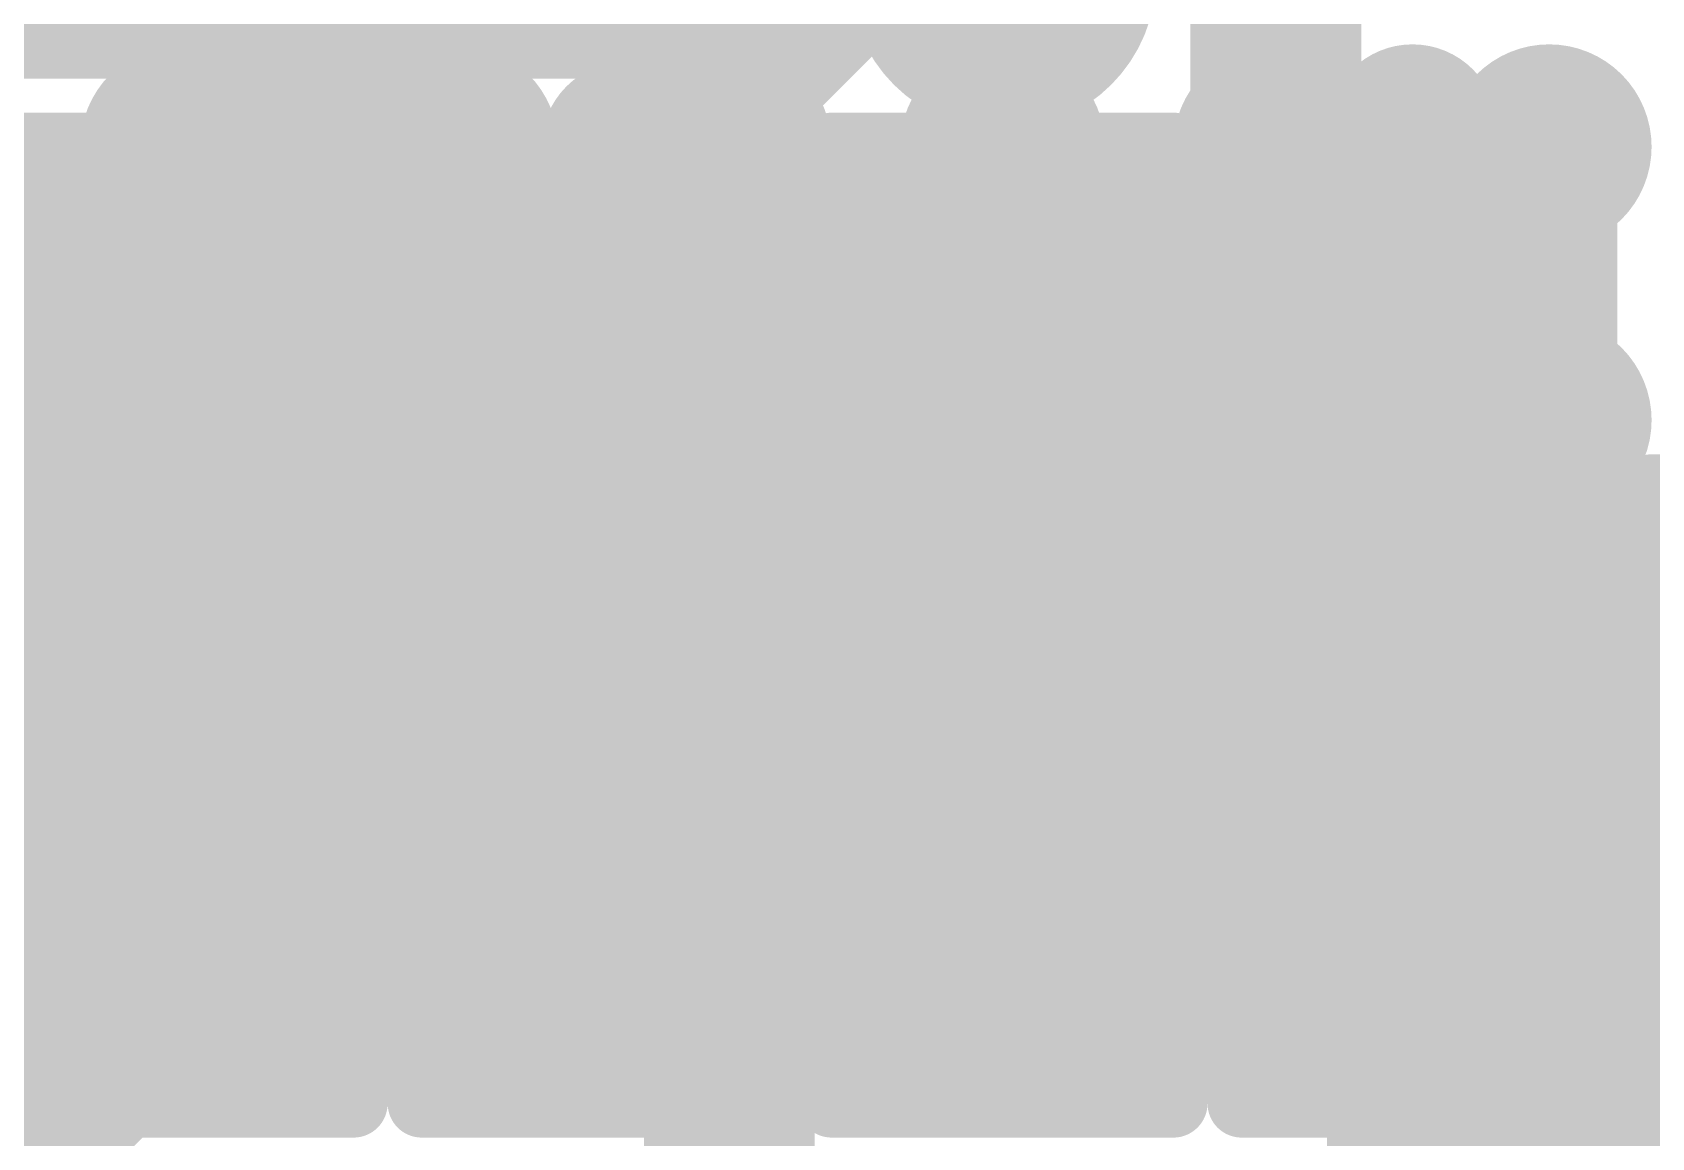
# Model space of a CAD drawing. Header units: millimetres. Extents: x 15 to 120, y 22 to 104.
# Drawn here: x 59.98 to 62.35, y 57.55 to 59.168 of the extents above; entities that cross this region are included whole.
import ezdxf

# ---------------------------------------------------------------- set-up
doc = ezdxf.new("R2010")
doc.units = ezdxf.units.MM
for name, color, linetype in [('BottomLayer', 5, 'Continuous'), ('BottomPaste', 16, 'Continuous'), ('BottomSolder', 6, 'Continuous'), ('Mechanical13', 56, 'Continuous'), ('Mechanical15', 56, 'Continuous'), ('MultiLayer', 9, 'Continuous'), ('TopLayer', 1, 'Continuous'), ('TopPaste', 8, 'Continuous'), ('TopSolder', 216, 'Continuous')]:
    doc.layers.add(name, color=color, linetype=linetype)

msp = doc.modelspace()

# ---------------------------------------------------------------- linework, layer by layer
at = {"layer": 'BottomLayer'}
for points, const_width in [([(60.80000286, 58.90000157999999), (61.35000176, 59.45000048)], 0.2499995), ([(60.19999898, 59.05000128), (60.55000081999999, 59.40000311999999)], 0.1999996), ([(60.19999898, 58.77500056), (60.19999898, 59.05000128)], 0.1999996), ([(61.99999792, 59.02499752), (62.00000046, 59.02500006)], 0.2499995), ([(61.99999792, 58.77500056), (61.99999792, 59.02499752)], 0.2499995), ([(61.4000042, 58.7750031), (61.4000042, 58.97500015999999)], 0.2499995), ([(60.80000286, 58.7750031), (60.80000286, 58.90000157999999)], 0.2499995), ([(60.80000286, 57.95000348), (60.80000286, 58.15000053999999)], 0.0999998), ([(60.19999898, 57.75000387999999), (60.19999898, 57.95000094)], 0.2499995), ([(61.4000042, 57.95000348), (61.40000673999999, 57.95000094)], 0.2499995), ([(61.40000673999999, 57.95000094), (61.77499964, 57.95000094)], 0.2499995), ([(61.77499964, 57.95000094), (61.99999792, 57.95000094)], 0.2499995), ([(61.99999792, 57.95000094), (62.5500019, 57.95000094)], 0.2499995), ([(61.99999792, 57.24999218), (61.99999792, 57.95000094)], 0.2499995), ([(60.80000286, 57.92500226), (60.80000286, 57.95000348)], 0.0999998), ([(59.54999773999999, 57.10000264), (60.19999898, 57.75000387999999)], 0.1999996)]:
    msp.add_lwpolyline(points, dxfattribs=dict(at, const_width=const_width))
for points, const_width in [([(60.14999907999999, 59.05000128, 1), (60.24999888, 59.05000128, 1)], 0.0999998), ([(60.14999907999999, 59.05000128, 1), (60.24999888, 59.05000128, 1)], 0.0999998), ([(61.93749868, 59.02499752, 1), (62.06249716, 59.02499752, 1)], 0.12499848), ([(61.93749868, 59.02499752, 1), (62.06249716, 59.02499752, 1)], 0.12499848), ([(61.93750121999999, 59.02500006, 1), (62.0624997, 59.02500006, 1)], 0.12499848), ([(61.93750121999999, 59.02500006, 1), (62.0624997, 59.02500006, 1)], 0.12499848), ([(60.18750218, 59.00000137999999, 1), (60.31250066, 59.00000137999999, 1)], 0.12499848), ([(60.78750098, 58.99999884, 1), (60.91249946, 58.99999884, 1)], 0.12499848), ([(61.33750242, 58.97500015999999, 1), (61.46250089999999, 58.97500015999999, 1)], 0.12499848), ([(61.33750496, 58.97500015999999, 1), (61.46250344, 58.97500015999999, 1)], 0.12499848), ([(60.73750362, 58.90000157999999, 1), (60.86250209999999, 58.90000157999999, 1)], 0.12499848), ([(60.73750362, 58.90000157999999, 1), (60.86250209999999, 58.90000157999999, 1)], 0.12499848), ([(60.6625025, 58.77500056, 1), (60.78750098, 58.77500056, 1)], 0.12499848), ([(60.73750362, 58.7750031, 1), (60.86250209999999, 58.7750031, 1)], 0.12499848), ([(61.33750496, 58.7750031, 1), (61.46250344, 58.7750031, 1)], 0.12499848), ([(61.93749868, 58.77500056, 1), (62.06249716, 58.77500056, 1)], 0.12499848), ([(60.14999907999999, 58.77500056, 1), (60.24999888, 58.77500056, 1)], 0.0999998), ([(60.18750218, 58.64999954, 1), (60.31250066, 58.64999954, 1)], 0.12499848), ([(60.13750228, 58.07500195999999, 1), (60.26250075999999, 58.07500195999999, 1)], 0.12499848), ([(60.77500418, 58.15000053999999, 1), (60.82500154, 58.15000053999999, 1)], 0.0499999), ([(61.33750242, 58.07500195999999, 1), (61.46250089999999, 58.07500195999999, 1)], 0.12499848), ([(60.13749974, 57.95000094, 1), (60.26249822, 57.95000094, 1)], 0.12499848), ([(61.33750496, 57.95000348, 1), (61.46250344, 57.95000348, 1)], 0.12499848), ([(61.33750749999999, 57.95000094, 1), (61.46250598, 57.95000094, 1)], 0.12499848), ([(61.33750749999999, 57.95000094, 1), (61.46250598, 57.95000094, 1)], 0.12499848), ([(61.7125004, 57.95000094, 1), (61.83749888, 57.95000094, 1)], 0.12499848), ([(61.7125004, 57.95000094, 1), (61.83749888, 57.95000094, 1)], 0.12499848), ([(61.93749868, 57.95000094, 1), (62.06249716, 57.95000094, 1)], 0.12499848), ([(61.93749868, 57.95000094, 1), (62.06249716, 57.95000094, 1)], 0.12499848), ([(61.93749868, 57.95000094, 1), (62.06249716, 57.95000094, 1)], 0.12499848), ([(61.93750121999999, 57.95000094, 1), (62.0624997, 57.95000094, 1)], 0.12499848), ([(60.73750362, 57.92500226, 1), (60.86250209999999, 57.92500226, 1)], 0.12499848), ([(60.77500418, 57.95000348, 1), (60.82500154, 57.95000348, 1)], 0.0499999), ([(60.77500418, 57.95000348, 1), (60.82500154, 57.95000348, 1)], 0.0499999), ([(60.77500418, 57.92500226, 1), (60.82500154, 57.92500226, 1)], 0.0499999), ([(60.13750228, 57.82499992, 1), (60.26250075999999, 57.82499992, 1)], 0.12499848), ([(61.38750232, 57.82499992, 1), (61.5125008, 57.82499992, 1)], 0.12499848), ([(61.7125004, 57.82499992, 1), (61.83749888, 57.82499992, 1)], 0.12499848), ([(60.13749974, 57.75000387999999, 1), (60.26249822, 57.75000387999999, 1)], 0.12499848), ([(60.14999907999999, 57.75000387999999, 1), (60.24999888, 57.75000387999999, 1)], 0.0999998)]:
    msp.add_lwpolyline(points, format="xyb", close=True, dxfattribs=dict(at, const_width=const_width))
for points in [[(60.34999868, 58.90000157999999), (60.04999927999999, 58.90000157999999), (60.34999868, 58.40000258), (60.04999927999999, 58.40000258)], [(60.65000316, 58.40000512), (60.95000255999999, 58.40000512), (60.65000316, 58.90000412), (60.95000255999999, 58.90000412)], [(61.2500045, 58.40000512), (61.5500039, 58.40000512), (61.2500045, 58.90000412), (61.5500039, 58.90000412)], [(62.14999761999999, 58.90000157999999), (61.84999822, 58.90000157999999), (62.14999761999999, 58.40000258), (61.84999822, 58.40000258)], [(60.34999868, 58.20000044), (60.04999927999999, 58.20000044), (60.34999868, 57.70000143999999), (60.04999927999999, 57.70000143999999)], [(60.65000316, 57.70000398), (60.95000255999999, 57.70000398), (60.65000316, 58.20000297999999), (60.95000255999999, 58.20000297999999)], [(61.2500045, 57.70000398), (61.5500039, 57.70000398), (61.2500045, 58.20000297999999), (61.5500039, 58.20000297999999)], [(62.14999761999999, 58.20000044), (61.84999822, 58.20000044), (62.14999761999999, 57.70000143999999), (61.84999822, 57.70000143999999)]]:
    msp.add_solid(points, dxfattribs=at)
at = {"layer": 'BottomPaste'}
for points in [[(60.34999868, 58.90000157999999), (60.04999927999999, 58.90000157999999), (60.34999868, 58.40000258), (60.04999927999999, 58.40000258)], [(60.34999868, 58.90000157999999), (60.04999927999999, 58.90000157999999), (60.34999868, 58.40000258), (60.04999927999999, 58.40000258)], [(60.65000316, 58.40000512), (60.95000255999999, 58.40000512), (60.65000316, 58.90000412), (60.95000255999999, 58.90000412)], [(60.65000316, 58.40000512), (60.95000255999999, 58.40000512), (60.65000316, 58.90000412), (60.95000255999999, 58.90000412)], [(61.2500045, 58.40000512), (61.5500039, 58.40000512), (61.2500045, 58.90000412), (61.5500039, 58.90000412)], [(61.2500045, 58.40000512), (61.5500039, 58.40000512), (61.2500045, 58.90000412), (61.5500039, 58.90000412)], [(62.14999761999999, 58.90000157999999), (61.84999822, 58.90000157999999), (62.14999761999999, 58.40000258), (61.84999822, 58.40000258)], [(62.14999761999999, 58.90000157999999), (61.84999822, 58.90000157999999), (62.14999761999999, 58.40000258), (61.84999822, 58.40000258)], [(60.34999868, 58.20000044), (60.04999927999999, 58.20000044), (60.34999868, 57.70000143999999), (60.04999927999999, 57.70000143999999)], [(60.34999868, 58.20000044), (60.04999927999999, 58.20000044), (60.34999868, 57.70000143999999), (60.04999927999999, 57.70000143999999)], [(60.65000316, 57.70000398), (60.95000255999999, 57.70000398), (60.65000316, 58.20000297999999), (60.95000255999999, 58.20000297999999)], [(60.65000316, 57.70000398), (60.95000255999999, 57.70000398), (60.65000316, 58.20000297999999), (60.95000255999999, 58.20000297999999)], [(61.2500045, 57.70000398), (61.5500039, 57.70000398), (61.2500045, 58.20000297999999), (61.5500039, 58.20000297999999)], [(61.2500045, 57.70000398), (61.5500039, 57.70000398), (61.2500045, 58.20000297999999), (61.5500039, 58.20000297999999)], [(62.14999761999999, 58.20000044), (61.84999822, 58.20000044), (62.14999761999999, 57.70000143999999), (61.84999822, 57.70000143999999)], [(62.14999761999999, 58.20000044), (61.84999822, 58.20000044), (62.14999761999999, 57.70000143999999), (61.84999822, 57.70000143999999)]]:
    msp.add_solid(points, dxfattribs=at)
at = {"layer": 'BottomSolder'}
for points in [[(60.39999857999999, 58.95000148), (59.99999938, 58.95000148), (60.39999857999999, 58.35000268), (59.99999938, 58.35000268)], [(60.39999857999999, 58.95000148), (59.99999938, 58.95000148), (60.39999857999999, 58.35000268), (59.99999938, 58.35000268)], [(60.60000325999999, 58.35000522), (61.00000246, 58.35000522), (60.60000325999999, 58.95000401999999), (61.00000246, 58.95000401999999)], [(60.60000325999999, 58.35000522), (61.00000246, 58.35000522), (60.60000325999999, 58.95000401999999), (61.00000246, 58.95000401999999)], [(61.2000046, 58.35000522), (61.6000038, 58.35000522), (61.2000046, 58.95000401999999), (61.6000038, 58.95000401999999)], [(61.2000046, 58.35000522), (61.6000038, 58.35000522), (61.2000046, 58.95000401999999), (61.6000038, 58.95000401999999)], [(62.19999752, 58.95000148), (61.79999831999999, 58.95000148), (62.19999752, 58.35000268), (61.79999831999999, 58.35000268)], [(62.19999752, 58.95000148), (61.79999831999999, 58.95000148), (62.19999752, 58.35000268), (61.79999831999999, 58.35000268)], [(60.39999857999999, 58.25000034), (59.99999938, 58.25000034), (60.39999857999999, 57.65000154), (59.99999938, 57.65000154)], [(60.39999857999999, 58.25000034), (59.99999938, 58.25000034), (60.39999857999999, 57.65000154), (59.99999938, 57.65000154)], [(60.60000325999999, 57.65000408), (61.00000246, 57.65000408), (60.60000325999999, 58.25000288), (61.00000246, 58.25000288)], [(60.60000325999999, 57.65000408), (61.00000246, 57.65000408), (60.60000325999999, 58.25000288), (61.00000246, 58.25000288)], [(61.2000046, 57.65000408), (61.6000038, 57.65000408), (61.2000046, 58.25000288), (61.6000038, 58.25000288)], [(61.2000046, 57.65000408), (61.6000038, 57.65000408), (61.2000046, 58.25000288), (61.6000038, 58.25000288)], [(62.19999752, 58.25000034), (61.79999831999999, 58.25000034), (62.19999752, 57.65000154), (61.79999831999999, 57.65000154)], [(62.19999752, 58.25000034), (61.79999831999999, 58.25000034), (62.19999752, 57.65000154), (61.79999831999999, 57.65000154)]]:
    msp.add_solid(points, dxfattribs=at)
at = {"layer": 'Mechanical13', "const_width": 0.0999998}
for points in [[(60.03499804, 58.61500088), (60.36499992, 58.61500088)], [(60.03499804, 57.98500214), (60.03499804, 58.61500088)], [(60.36499992, 57.98500214), (60.36499992, 58.61500088)], [(60.63500191999999, 58.61500341999999), (60.9650038, 58.61500341999999)], [(60.63500191999999, 57.98500468), (60.63500191999999, 58.61500341999999)], [(60.9650038, 57.98500468), (60.9650038, 58.61500341999999)], [(61.23500326, 57.98500468), (61.23500326, 58.61500341999999)], [(61.23500326, 58.61500341999999), (61.56500514, 58.61500341999999)], [(61.56500514, 57.98500468), (61.56500514, 58.61500341999999)], [(61.83499698, 57.98500214), (61.83499698, 58.61500088)], [(61.83499698, 58.61500088), (62.16499886, 58.61500088)], [(62.16499886, 57.98500214), (62.16499886, 58.61500088)], [(60.03499804, 57.98500214), (60.36499992, 57.98500214)], [(60.63500191999999, 57.98500468), (60.9650038, 57.98500468)], [(61.23500326, 57.98500468), (61.56500514, 57.98500468)], [(61.83499698, 57.98500214), (62.16499886, 57.98500214)]]:
    msp.add_lwpolyline(points, dxfattribs=at)
at = {"layer": 'Mechanical13', "const_width": 0.0499999}
for points in [[(60.00999935999999, 58.61500088, 1), (60.05999671999999, 58.61500088, 1)], [(60.00999935999999, 58.61500088, 1), (60.05999671999999, 58.61500088, 1)], [(60.34000124, 58.61500088, 1), (60.3899986, 58.61500088, 1)], [(60.34000124, 58.61500088, 1), (60.3899986, 58.61500088, 1)], [(60.61000324, 58.61500341999999, 1), (60.6600006, 58.61500341999999, 1)], [(60.61000324, 58.61500341999999, 1), (60.6600006, 58.61500341999999, 1)], [(60.94000512, 58.61500341999999, 1), (60.99000247999999, 58.61500341999999, 1)], [(60.94000512, 58.61500341999999, 1), (60.99000247999999, 58.61500341999999, 1)], [(61.21000458, 58.61500341999999, 1), (61.26000194, 58.61500341999999, 1)], [(61.21000458, 58.61500341999999, 1), (61.26000194, 58.61500341999999, 1)], [(61.54000645999999, 58.61500341999999, 1), (61.59000382, 58.61500341999999, 1)], [(61.54000645999999, 58.61500341999999, 1), (61.59000382, 58.61500341999999, 1)], [(61.8099983, 58.61500088, 1), (61.85999566, 58.61500088, 1)], [(61.8099983, 58.61500088, 1), (61.85999566, 58.61500088, 1)], [(62.14000017999999, 58.61500088, 1), (62.18999753999999, 58.61500088, 1)], [(62.14000017999999, 58.61500088, 1), (62.18999753999999, 58.61500088, 1)], [(60.00999935999999, 57.98500214, 1), (60.05999671999999, 57.98500214, 1)], [(60.00999935999999, 57.98500214, 1), (60.05999671999999, 57.98500214, 1)], [(60.34000124, 57.98500214, 1), (60.3899986, 57.98500214, 1)], [(60.34000124, 57.98500214, 1), (60.3899986, 57.98500214, 1)], [(60.61000324, 57.98500468, 1), (60.6600006, 57.98500468, 1)], [(60.61000324, 57.98500468, 1), (60.6600006, 57.98500468, 1)], [(60.94000512, 57.98500468, 1), (60.99000247999999, 57.98500468, 1)], [(60.94000512, 57.98500468, 1), (60.99000247999999, 57.98500468, 1)], [(61.21000458, 57.98500468, 1), (61.26000194, 57.98500468, 1)], [(61.21000458, 57.98500468, 1), (61.26000194, 57.98500468, 1)], [(61.54000645999999, 57.98500468, 1), (61.59000382, 57.98500468, 1)], [(61.54000645999999, 57.98500468, 1), (61.59000382, 57.98500468, 1)], [(61.8099983, 57.98500214, 1), (61.85999566, 57.98500214, 1)], [(61.8099983, 57.98500214, 1), (61.85999566, 57.98500214, 1)], [(62.14000017999999, 57.98500214, 1), (62.18999753999999, 57.98500214, 1)], [(62.14000017999999, 57.98500214, 1), (62.18999753999999, 57.98500214, 1)]]:
    msp.add_lwpolyline(points, format="xyb", close=True, dxfattribs=at)
at = {"layer": 'Mechanical15', "const_width": 0.0999998}
for points in [[(60.90000011999999, 59.15000362), (60.90000011999999, 59.65000262)], [(59.50000038, 59.15000362), (60.90000011999999, 59.15000362)], [(59.94999948, 59.00000137999999), (60.44999848, 59.00000137999999)], [(59.94999948, 57.60000164), (59.94999948, 59.00000137999999)], [(60.44999848, 57.60000164), (60.44999848, 59.00000137999999)], [(60.55000336, 59.00000392), (61.05000235999999, 59.00000392)], [(60.55000336, 57.60000418), (60.55000336, 59.00000392)], [(61.05000235999999, 57.60000418), (61.05000235999999, 59.00000392)], [(61.1500047, 57.60000418), (61.1500047, 59.00000392)], [(61.1500047, 59.00000392), (61.6500037, 59.00000392)], [(61.6500037, 57.60000418), (61.6500037, 59.00000392)], [(61.74999842, 57.60000164), (61.74999842, 59.00000137999999)], [(61.74999842, 59.00000137999999), (62.24999742, 59.00000137999999)], [(62.24999742, 57.60000164), (62.24999742, 59.00000137999999)], [(62.35000484, 56.70000344), (62.35000484, 58.50000238)], [(62.35000484, 58.50000238), (63.05000344, 58.50000238)], [(60.19999898, 58.13500183999999), (60.19999898, 58.46500117999999)], [(60.80000286, 58.13500438), (60.80000286, 58.46500372)], [(61.4000042, 58.13500438), (61.4000042, 58.46500372)], [(61.99999792, 58.13500183999999), (61.99999792, 58.46500117999999)], [(60.03499804, 58.30000278), (60.36499992, 58.30000278)], [(60.63500191999999, 58.30000278), (60.9650038, 58.30000278)], [(61.23500326, 58.30000278), (61.56500514, 58.30000278)], [(61.83499698, 58.30000278), (62.16499886, 58.30000278)], [(59.94999948, 57.60000164), (60.44999848, 57.60000164)], [(60.55000336, 57.60000418), (61.05000235999999, 57.60000418)], [(61.1500047, 57.60000418), (61.6500037, 57.60000418)], [(61.74999842, 57.60000164), (62.24999742, 57.60000164)]]:
    msp.add_lwpolyline(points, dxfattribs=at)
at = {"layer": 'Mechanical15', "const_width": 0.0499999}
for points in [[(60.87500144, 59.15000362, 1), (60.9249988, 59.15000362, 1)], [(60.87500144, 59.15000362, 1), (60.9249988, 59.15000362, 1)], [(59.9250008, 59.00000137999999, 1), (59.97499816, 59.00000137999999, 1)], [(59.9250008, 59.00000137999999, 1), (59.97499816, 59.00000137999999, 1)], [(60.42499979999999, 59.00000137999999, 1), (60.47499715999999, 59.00000137999999, 1)], [(60.42499979999999, 59.00000137999999, 1), (60.47499715999999, 59.00000137999999, 1)], [(60.52500468, 59.00000392, 1), (60.57500203999999, 59.00000392, 1)], [(60.52500468, 59.00000392, 1), (60.57500203999999, 59.00000392, 1)], [(61.02500368, 59.00000392, 1), (61.07500104, 59.00000392, 1)], [(61.02500368, 59.00000392, 1), (61.07500104, 59.00000392, 1)], [(61.12500601999999, 59.00000392, 1), (61.17500338, 59.00000392, 1)], [(61.12500601999999, 59.00000392, 1), (61.17500338, 59.00000392, 1)], [(61.62500502, 59.00000392, 1), (61.67500238, 59.00000392, 1)], [(61.62500502, 59.00000392, 1), (61.67500238, 59.00000392, 1)], [(61.72499973999999, 59.00000137999999, 1), (61.77499709999999, 59.00000137999999, 1)], [(61.72499973999999, 59.00000137999999, 1), (61.77499709999999, 59.00000137999999, 1)], [(62.22499874, 59.00000137999999, 1), (62.2749961, 59.00000137999999, 1)], [(62.22499874, 59.00000137999999, 1), (62.2749961, 59.00000137999999, 1)], [(62.32500615999999, 58.50000238, 1), (62.37500352, 58.50000238, 1)], [(62.32500615999999, 58.50000238, 1), (62.37500352, 58.50000238, 1)], [(60.17500029999999, 58.46500117999999, 1), (60.22499766, 58.46500117999999, 1)], [(60.77500418, 58.46500372, 1), (60.82500154, 58.46500372, 1)], [(61.37500551999999, 58.46500372, 1), (61.42500287999999, 58.46500372, 1)], [(61.97499924, 58.46500117999999, 1), (62.02499659999999, 58.46500117999999, 1)], [(60.00999935999999, 58.30000278, 1), (60.05999671999999, 58.30000278, 1)], [(60.34000124, 58.30000278, 1), (60.3899986, 58.30000278, 1)], [(60.61000324, 58.30000278, 1), (60.6600006, 58.30000278, 1)], [(60.94000512, 58.30000278, 1), (60.99000247999999, 58.30000278, 1)], [(61.21000458, 58.30000278, 1), (61.26000194, 58.30000278, 1)], [(61.54000645999999, 58.30000278, 1), (61.59000382, 58.30000278, 1)], [(61.8099983, 58.30000278, 1), (61.85999566, 58.30000278, 1)], [(62.14000017999999, 58.30000278, 1), (62.18999753999999, 58.30000278, 1)], [(60.17500029999999, 58.13500183999999, 1), (60.22499766, 58.13500183999999, 1)], [(60.77500418, 58.13500438, 1), (60.82500154, 58.13500438, 1)], [(61.37500551999999, 58.13500438, 1), (61.42500287999999, 58.13500438, 1)], [(61.97499924, 58.13500183999999, 1), (62.02499659999999, 58.13500183999999, 1)], [(59.9250008, 57.60000164, 1), (59.97499816, 57.60000164, 1)], [(59.9250008, 57.60000164, 1), (59.97499816, 57.60000164, 1)], [(60.42499979999999, 57.60000164, 1), (60.47499715999999, 57.60000164, 1)], [(60.42499979999999, 57.60000164, 1), (60.47499715999999, 57.60000164, 1)], [(60.52500468, 57.60000418, 1), (60.57500203999999, 57.60000418, 1)], [(60.52500468, 57.60000418, 1), (60.57500203999999, 57.60000418, 1)], [(61.02500368, 57.60000418, 1), (61.07500104, 57.60000418, 1)], [(61.02500368, 57.60000418, 1), (61.07500104, 57.60000418, 1)], [(61.12500601999999, 57.60000418, 1), (61.17500338, 57.60000418, 1)], [(61.12500601999999, 57.60000418, 1), (61.17500338, 57.60000418, 1)], [(61.62500502, 57.60000418, 1), (61.67500238, 57.60000418, 1)], [(61.62500502, 57.60000418, 1), (61.67500238, 57.60000418, 1)], [(61.72499973999999, 57.60000164, 1), (61.77499709999999, 57.60000164, 1)], [(61.72499973999999, 57.60000164, 1), (61.77499709999999, 57.60000164, 1)], [(62.22499874, 57.60000164, 1), (62.2749961, 57.60000164, 1)], [(62.22499874, 57.60000164, 1), (62.2749961, 57.60000164, 1)]]:
    msp.add_lwpolyline(points, format="xyb", close=True, dxfattribs=at)
at = {"layer": 'MultiLayer'}
for points, const_width in [([(61.28750252, 59.25000087999999, 1), (61.5125008, 59.25000087999999, 1)], 0.22499828), ([(60.28750197999999, 59.20000098, 1), (60.51250026, 59.20000098, 1)], 0.22499828), ([(61.93750121999999, 59.02500006, 1), (62.0624997, 59.02500006, 1)], 0.12499848), ([(60.13750228, 59.00000392, 1), (60.26250075999999, 59.00000392, 1)], 0.12499848), ([(60.18750218, 59.00000137999999, 1), (60.31250066, 59.00000137999999, 1)], 0.12499848), ([(60.53750148, 59.00000392, 1), (60.66249996, 59.00000392, 1)], 0.12499848), ([(60.78750098, 58.99999884, 1), (60.91249946, 58.99999884, 1)], 0.12499848), ([(60.93750068, 59.00000137999999, 1), (61.06249915999999, 59.00000137999999, 1)], 0.12499848), ([(61.73750162, 59.00000137999999, 1), (61.8625001, 59.00000137999999, 1)], 0.12499848), ([(62.13750082, 59.00000137999999, 1), (62.26249929999999, 59.00000137999999, 1)], 0.12499848), ([(61.33750242, 58.97500015999999, 1), (61.46250089999999, 58.97500015999999, 1)], 0.12499848), ([(60.88750331999999, 58.72500066, 1), (61.11250159999999, 58.72500066, 1)], 0.22499828), ([(60.6625025, 58.77500056, 1), (60.78750098, 58.77500056, 1)], 0.12499848), ([(60.18750218, 58.64999954, 1), (60.31250066, 58.64999954, 1)], 0.12499848), ([(61.33927788, 58.62664169999999, 1), (61.46427636, 58.62664169999999, 1)], 0.12499848), ([(60.13750228, 58.60000471999999, 1), (60.26250075999999, 58.60000471999999, 1)], 0.12499848), ([(60.53750148, 58.60000218, 1), (60.66249996, 58.60000218, 1)], 0.12499848), ([(60.93750068, 58.60000218, 1), (61.06249915999999, 58.60000218, 1)], 0.12499848), ([(61.73750162, 58.60000218, 1), (61.8625001, 58.60000218, 1)], 0.12499848), ([(62.13750082, 58.59999964, 1), (62.26249929999999, 58.59999964, 1)], 0.12499848), ([(60.28749944, 58.40000003999999, 1), (60.51249772, 58.40000003999999, 1)], 0.22499828), ([(59.68750064, 58.32500146, 1), (59.91249892, 58.32500146, 1)], 0.22499828), ([(61.1625015, 58.22500166, 1), (61.38749978, 58.22500166, 1)], 0.22499828), ([(60.13750228, 58.20000552, 1), (60.26250075999999, 58.20000552, 1)], 0.12499848), ([(60.53750148, 58.20000552, 1), (60.66249996, 58.20000552, 1)], 0.12499848), ([(60.93750068, 58.20000297999999, 1), (61.06249915999999, 58.20000297999999, 1)], 0.12499848), ([(61.33750242, 58.20000044, 1), (61.46250089999999, 58.20000044, 1)], 0.12499848), ([(61.73750162, 58.20000297999999, 1), (61.8625001, 58.20000297999999, 1)], 0.12499848), ([(62.13750082, 58.20000044, 1), (62.26249929999999, 58.20000044, 1)], 0.12499848), ([(61.88750386, 58.00000084, 1), (62.11250214, 58.00000084, 1)], 0.22499828), ([(60.13750228, 58.07500195999999, 1), (60.26250075999999, 58.07500195999999, 1)], 0.12499848), ([(61.33750242, 58.07500195999999, 1), (61.46250089999999, 58.07500195999999, 1)], 0.12499848), ([(61.93750121999999, 57.95000094, 1), (62.0624997, 57.95000094, 1)], 0.12499848), ([(60.73750362, 57.92500226, 1), (60.86250209999999, 57.92500226, 1)], 0.12499848), ([(60.13750228, 57.82499992, 1), (60.26250075999999, 57.82499992, 1)], 0.12499848), ([(61.38750232, 57.82499992, 1), (61.5125008, 57.82499992, 1)], 0.12499848), ([(61.7125004, 57.82499992, 1), (61.83749888, 57.82499992, 1)], 0.12499848), ([(60.13750228, 57.80000124, 1), (60.26250075999999, 57.80000124, 1)], 0.12499848), ([(60.53750148, 57.80000124, 1), (60.66249996, 57.80000124, 1)], 0.12499848), ([(60.93750068, 57.80000124, 1), (61.06249915999999, 57.80000124, 1)], 0.12499848), ([(61.33749988, 57.80000124, 1), (61.46249836, 57.80000124, 1)], 0.12499848), ([(61.73750162, 57.80000124, 1), (61.8625001, 57.80000124, 1)], 0.12499848), ([(62.13750082, 57.80000124, 1), (62.26249929999999, 57.80000124, 1)], 0.12499848)]:
    msp.add_lwpolyline(points, format="xyb", close=True, dxfattribs=dict(at, const_width=const_width))
at = {"layer": 'TopLayer'}
for points, const_width in [([(61.80000086, 59.00000137999999), (61.80000086, 59.40000311999999)], 0.2499995), ([(60.20000151999999, 59.00000137999999), (60.20000151999999, 59.40000311999999)], 0.1999996), ([(60.60000072, 59.00000137999999), (60.60000072, 59.40000311999999)], 0.1999996), ([(60.99999991999999, 58.60000218), (60.99999991999999, 59.00000137999999)], 0.2499995), ([(61.80000086, 58.60000218), (61.80000086, 59.00000137999999)], 0.2499995), ([(60.20000151999999, 58.60000218), (60.20000151999999, 59.00000137999999)], 0.1999996), ([(60.20000151999999, 59.00000137999999), (60.60000072, 59.00000137999999)], 0.1999996), ([(60.60000072, 58.60000218), (60.60000072, 59.00000137999999)], 0.1999996), ([(61.80000086, 58.20000297999999), (61.80000086, 58.60000218)], 0.2499995), ([(60.20000151999999, 58.20000297999999), (60.20000151999999, 58.60000218)], 0.1999996), ([(60.20000151999999, 58.60000218), (60.60000072, 58.60000218)], 0.1999996), ([(60.60000072, 58.20000297999999), (60.60000072, 58.60000218)], 0.1999996), ([(62.20000005999999, 58.20000297999999), (62.20000005999999, 58.60000218)], 0.1999996), ([(61.80000086, 57.80000124), (61.80000086, 58.20000297999999)], 0.2499995), ([(59.40000058, 58.20000297999999), (60.20000151999999, 58.20000297999999)], 0.1999996), ([(60.20000151999999, 58.20000297999999), (60.60000072, 58.20000297999999)], 0.1999996), ([(60.99999991999999, 58.20000297999999), (61.39999912, 58.20000297999999)], 0.1999996), ([(62.20000005999999, 58.20000297999999), (62.59999926, 58.20000297999999)], 0.1999996), ([(60.20000151999999, 57.80000124), (60.60000072, 57.80000124)], 0.2499995), ([(60.60000072, 57.80000124), (60.99999991999999, 57.80000124)], 0.2499995), ([(60.99999991999999, 57.80000124), (61.39999912, 57.80000124)], 0.2499995), ([(60.99999991999999, 57.40000204), (60.99999991999999, 57.80000124)], 0.2499995), ([(61.39999912, 57.80000124), (61.80000086, 57.80000124)], 0.2499995), ([(61.80000086, 57.80000124), (62.20000005999999, 57.80000124)], 0.2499995), ([(62.20000005999999, 57.40000204), (62.20000005999999, 57.80000124)], 0.2499995)]:
    msp.add_lwpolyline(points, dxfattribs=dict(at, const_width=const_width))
for points, const_width in [([(60.12500293999999, 59.00000137999999, 1), (60.2750001, 59.00000137999999, 1)], 0.1499997), ([(60.52500214, 59.00000137999999, 1), (60.6749993, 59.00000137999999, 1)], 0.1499997), ([(60.92500133999999, 59.00000137999999, 1), (61.0749985, 59.00000137999999, 1)], 0.1499997), ([(61.32500054, 59.00000137999999, 1), (61.4749977, 59.00000137999999, 1)], 0.1499997), ([(61.72500228, 59.00000137999999, 1), (61.87499944, 59.00000137999999, 1)], 0.1499997), ([(62.12500147999999, 59.00000137999999, 1), (62.27499864, 59.00000137999999, 1)], 0.1499997), ([(60.13750228, 59.00000392, 1), (60.26250075999999, 59.00000392, 1)], 0.12499848), ([(60.53750148, 59.00000392, 1), (60.66249996, 59.00000392, 1)], 0.12499848), ([(60.93750068, 59.00000137999999, 1), (61.06249915999999, 59.00000137999999, 1)], 0.12499848), ([(60.93750068, 59.00000137999999, 1), (61.06249915999999, 59.00000137999999, 1)], 0.12499848), ([(61.73750162, 59.00000137999999, 1), (61.8625001, 59.00000137999999, 1)], 0.12499848), ([(61.73750162, 59.00000137999999, 1), (61.8625001, 59.00000137999999, 1)], 0.12499848), ([(61.73750162, 59.00000137999999, 1), (61.8625001, 59.00000137999999, 1)], 0.12499848), ([(60.15000162, 59.00000137999999, 1), (60.25000142, 59.00000137999999, 1)], 0.0999998), ([(60.15000162, 59.00000137999999, 1), (60.25000142, 59.00000137999999, 1)], 0.0999998), ([(60.15000162, 59.00000137999999, 1), (60.25000142, 59.00000137999999, 1)], 0.0999998), ([(60.55000081999999, 59.00000137999999, 1), (60.65000062, 59.00000137999999, 1)], 0.0999998), ([(60.55000081999999, 59.00000137999999, 1), (60.65000062, 59.00000137999999, 1)], 0.0999998), ([(60.55000081999999, 59.00000137999999, 1), (60.65000062, 59.00000137999999, 1)], 0.0999998), ([(60.12500293999999, 58.60000218, 1), (60.2750001, 58.60000218, 1)], 0.1499997), ([(60.52500214, 58.60000218, 1), (60.6749993, 58.60000218, 1)], 0.1499997), ([(60.92500133999999, 58.60000218, 1), (61.0749985, 58.60000218, 1)], 0.1499997), ([(61.32500054, 58.60000218, 1), (61.4749977, 58.60000218, 1)], 0.1499997), ([(61.33927788, 58.62664169999999, 1), (61.46427636, 58.62664169999999, 1)], 0.12499848), ([(61.72500228, 58.60000218, 1), (61.87499944, 58.60000218, 1)], 0.1499997), ([(62.12500147999999, 58.60000218, 1), (62.27499864, 58.60000218, 1)], 0.1499997), ([(60.13750228, 58.60000471999999, 1), (60.26250075999999, 58.60000471999999, 1)], 0.12499848), ([(60.53750148, 58.60000218, 1), (60.66249996, 58.60000218, 1)], 0.12499848), ([(60.93750068, 58.60000218, 1), (61.06249915999999, 58.60000218, 1)], 0.12499848), ([(60.93750068, 58.60000218, 1), (61.06249915999999, 58.60000218, 1)], 0.12499848), ([(61.73750162, 58.60000218, 1), (61.8625001, 58.60000218, 1)], 0.12499848), ([(61.73750162, 58.60000218, 1), (61.8625001, 58.60000218, 1)], 0.12499848), ([(61.73750162, 58.60000218, 1), (61.8625001, 58.60000218, 1)], 0.12499848), ([(60.15000162, 58.60000218, 1), (60.25000142, 58.60000218, 1)], 0.0999998), ([(60.15000162, 58.60000218, 1), (60.25000142, 58.60000218, 1)], 0.0999998), ([(60.15000162, 58.60000218, 1), (60.25000142, 58.60000218, 1)], 0.0999998), ([(60.55000081999999, 58.60000218, 1), (60.65000062, 58.60000218, 1)], 0.0999998), ([(60.55000081999999, 58.60000218, 1), (60.65000062, 58.60000218, 1)], 0.0999998), ([(60.55000081999999, 58.60000218, 1), (60.65000062, 58.60000218, 1)], 0.0999998), ([(62.15000016, 58.60000218, 1), (62.24999996, 58.60000218, 1)], 0.0999998), ([(60.12500293999999, 58.20000297999999, 1), (60.2750001, 58.20000297999999, 1)], 0.1499997), ([(60.52500214, 58.20000297999999, 1), (60.6749993, 58.20000297999999, 1)], 0.1499997), ([(60.92500133999999, 58.20000297999999, 1), (61.0749985, 58.20000297999999, 1)], 0.1499997), ([(61.32500054, 58.20000297999999, 1), (61.4749977, 58.20000297999999, 1)], 0.1499997), ([(61.72500228, 58.20000297999999, 1), (61.87499944, 58.20000297999999, 1)], 0.1499997), ([(62.12500147999999, 58.20000297999999, 1), (62.27499864, 58.20000297999999, 1)], 0.1499997), ([(60.13750228, 58.20000552, 1), (60.26250075999999, 58.20000552, 1)], 0.12499848), ([(60.53750148, 58.20000552, 1), (60.66249996, 58.20000552, 1)], 0.12499848), ([(60.93750068, 58.20000297999999, 1), (61.06249915999999, 58.20000297999999, 1)], 0.12499848), ([(61.73750162, 58.20000297999999, 1), (61.8625001, 58.20000297999999, 1)], 0.12499848), ([(61.73750162, 58.20000297999999, 1), (61.8625001, 58.20000297999999, 1)], 0.12499848), ([(61.73750162, 58.20000297999999, 1), (61.8625001, 58.20000297999999, 1)], 0.12499848), ([(60.15000162, 58.20000297999999, 1), (60.25000142, 58.20000297999999, 1)], 0.0999998), ([(60.15000162, 58.20000297999999, 1), (60.25000142, 58.20000297999999, 1)], 0.0999998), ([(60.15000162, 58.20000297999999, 1), (60.25000142, 58.20000297999999, 1)], 0.0999998), ([(60.55000081999999, 58.20000297999999, 1), (60.65000062, 58.20000297999999, 1)], 0.0999998), ([(60.55000081999999, 58.20000297999999, 1), (60.65000062, 58.20000297999999, 1)], 0.0999998), ([(60.95000002, 58.20000297999999, 1), (61.04999982, 58.20000297999999, 1)], 0.0999998), ([(61.34999921999999, 58.20000297999999, 1), (61.44999902, 58.20000297999999, 1)], 0.0999998), ([(62.15000016, 58.20000297999999, 1), (62.24999996, 58.20000297999999, 1)], 0.0999998), ([(62.15000016, 58.20000297999999, 1), (62.24999996, 58.20000297999999, 1)], 0.0999998), ([(60.12500293999999, 57.80000124, 1), (60.2750001, 57.80000124, 1)], 0.1499997), ([(60.52500214, 57.80000124, 1), (60.6749993, 57.80000124, 1)], 0.1499997), ([(60.92500133999999, 57.80000124, 1), (61.0749985, 57.80000124, 1)], 0.1499997), ([(61.32500054, 57.80000124, 1), (61.4749977, 57.80000124, 1)], 0.1499997), ([(61.72500228, 57.80000124, 1), (61.87499944, 57.80000124, 1)], 0.1499997), ([(62.12500147999999, 57.80000124, 1), (62.27499864, 57.80000124, 1)], 0.1499997), ([(60.13750228, 57.80000124, 1), (60.26250075999999, 57.80000124, 1)], 0.12499848), ([(60.13750228, 57.80000124, 1), (60.26250075999999, 57.80000124, 1)], 0.12499848), ([(60.53750148, 57.80000124, 1), (60.66249996, 57.80000124, 1)], 0.12499848), ([(60.53750148, 57.80000124, 1), (60.66249996, 57.80000124, 1)], 0.12499848), ([(60.93750068, 57.80000124, 1), (61.06249915999999, 57.80000124, 1)], 0.12499848), ([(60.93750068, 57.80000124, 1), (61.06249915999999, 57.80000124, 1)], 0.12499848), ([(60.93750068, 57.80000124, 1), (61.06249915999999, 57.80000124, 1)], 0.12499848), ([(60.93750068, 57.80000124, 1), (61.06249915999999, 57.80000124, 1)], 0.12499848), ([(61.33749988, 57.80000124, 1), (61.46249836, 57.80000124, 1)], 0.12499848), ([(61.33749988, 57.80000124, 1), (61.46249836, 57.80000124, 1)], 0.12499848), ([(61.73750162, 57.80000124, 1), (61.8625001, 57.80000124, 1)], 0.12499848), ([(61.73750162, 57.80000124, 1), (61.8625001, 57.80000124, 1)], 0.12499848), ([(61.73750162, 57.80000124, 1), (61.8625001, 57.80000124, 1)], 0.12499848), ([(61.73750162, 57.80000124, 1), (61.8625001, 57.80000124, 1)], 0.12499848), ([(62.13750082, 57.80000124, 1), (62.26249929999999, 57.80000124, 1)], 0.12499848), ([(62.13750082, 57.80000124, 1), (62.26249929999999, 57.80000124, 1)], 0.12499848), ([(62.13750082, 57.80000124, 1), (62.26249929999999, 57.80000124, 1)], 0.12499848)]:
    msp.add_lwpolyline(points, format="xyb", close=True, dxfattribs=dict(at, const_width=const_width))
at = {"layer": 'TopPaste', "const_width": 0.1499997}
for points in [[(60.12500293999999, 59.00000137999999, 1), (60.2750001, 59.00000137999999, 1)], [(60.12500293999999, 59.00000137999999, 1), (60.2750001, 59.00000137999999, 1)], [(60.52500214, 59.00000137999999, 1), (60.6749993, 59.00000137999999, 1)], [(60.52500214, 59.00000137999999, 1), (60.6749993, 59.00000137999999, 1)], [(60.92500133999999, 59.00000137999999, 1), (61.0749985, 59.00000137999999, 1)], [(60.92500133999999, 59.00000137999999, 1), (61.0749985, 59.00000137999999, 1)], [(61.32500054, 59.00000137999999, 1), (61.4749977, 59.00000137999999, 1)], [(61.32500054, 59.00000137999999, 1), (61.4749977, 59.00000137999999, 1)], [(61.72500228, 59.00000137999999, 1), (61.87499944, 59.00000137999999, 1)], [(61.72500228, 59.00000137999999, 1), (61.87499944, 59.00000137999999, 1)], [(62.12500147999999, 59.00000137999999, 1), (62.27499864, 59.00000137999999, 1)], [(62.12500147999999, 59.00000137999999, 1), (62.27499864, 59.00000137999999, 1)], [(60.12500293999999, 58.60000218, 1), (60.2750001, 58.60000218, 1)], [(60.12500293999999, 58.60000218, 1), (60.2750001, 58.60000218, 1)], [(60.52500214, 58.60000218, 1), (60.6749993, 58.60000218, 1)], [(60.52500214, 58.60000218, 1), (60.6749993, 58.60000218, 1)], [(60.92500133999999, 58.60000218, 1), (61.0749985, 58.60000218, 1)], [(60.92500133999999, 58.60000218, 1), (61.0749985, 58.60000218, 1)], [(61.32500054, 58.60000218, 1), (61.4749977, 58.60000218, 1)], [(61.32500054, 58.60000218, 1), (61.4749977, 58.60000218, 1)], [(61.72500228, 58.60000218, 1), (61.87499944, 58.60000218, 1)], [(61.72500228, 58.60000218, 1), (61.87499944, 58.60000218, 1)], [(62.12500147999999, 58.60000218, 1), (62.27499864, 58.60000218, 1)], [(62.12500147999999, 58.60000218, 1), (62.27499864, 58.60000218, 1)], [(60.12500293999999, 58.20000297999999, 1), (60.2750001, 58.20000297999999, 1)], [(60.12500293999999, 58.20000297999999, 1), (60.2750001, 58.20000297999999, 1)], [(60.52500214, 58.20000297999999, 1), (60.6749993, 58.20000297999999, 1)], [(60.52500214, 58.20000297999999, 1), (60.6749993, 58.20000297999999, 1)], [(60.92500133999999, 58.20000297999999, 1), (61.0749985, 58.20000297999999, 1)], [(60.92500133999999, 58.20000297999999, 1), (61.0749985, 58.20000297999999, 1)], [(61.32500054, 58.20000297999999, 1), (61.4749977, 58.20000297999999, 1)], [(61.32500054, 58.20000297999999, 1), (61.4749977, 58.20000297999999, 1)], [(61.72500228, 58.20000297999999, 1), (61.87499944, 58.20000297999999, 1)], [(61.72500228, 58.20000297999999, 1), (61.87499944, 58.20000297999999, 1)], [(62.12500147999999, 58.20000297999999, 1), (62.27499864, 58.20000297999999, 1)], [(62.12500147999999, 58.20000297999999, 1), (62.27499864, 58.20000297999999, 1)], [(60.12500293999999, 57.80000124, 1), (60.2750001, 57.80000124, 1)], [(60.12500293999999, 57.80000124, 1), (60.2750001, 57.80000124, 1)], [(60.52500214, 57.80000124, 1), (60.6749993, 57.80000124, 1)], [(60.52500214, 57.80000124, 1), (60.6749993, 57.80000124, 1)], [(60.92500133999999, 57.80000124, 1), (61.0749985, 57.80000124, 1)], [(60.92500133999999, 57.80000124, 1), (61.0749985, 57.80000124, 1)], [(61.32500054, 57.80000124, 1), (61.4749977, 57.80000124, 1)], [(61.32500054, 57.80000124, 1), (61.4749977, 57.80000124, 1)], [(61.72500228, 57.80000124, 1), (61.87499944, 57.80000124, 1)], [(61.72500228, 57.80000124, 1), (61.87499944, 57.80000124, 1)], [(62.12500147999999, 57.80000124, 1), (62.27499864, 57.80000124, 1)], [(62.12500147999999, 57.80000124, 1), (62.27499864, 57.80000124, 1)]]:
    msp.add_lwpolyline(points, format="xyb", close=True, dxfattribs=at)
at = {"layer": 'TopSolder', "const_width": 0.10999978}
for points in [[(60.14500289999999, 59.00000137999999, 1), (60.25500014, 59.00000137999999, 1)], [(60.14500289999999, 59.00000137999999, 1), (60.25500014, 59.00000137999999, 1)], [(60.5450021, 59.00000137999999, 1), (60.65499934, 59.00000137999999, 1)], [(60.5450021, 59.00000137999999, 1), (60.65499934, 59.00000137999999, 1)], [(60.94500129999999, 59.00000137999999, 1), (61.05499854, 59.00000137999999, 1)], [(60.94500129999999, 59.00000137999999, 1), (61.05499854, 59.00000137999999, 1)], [(61.3450005, 59.00000137999999, 1), (61.45499774, 59.00000137999999, 1)], [(61.3450005, 59.00000137999999, 1), (61.45499774, 59.00000137999999, 1)], [(61.74500224, 59.00000137999999, 1), (61.85499948, 59.00000137999999, 1)], [(61.74500224, 59.00000137999999, 1), (61.85499948, 59.00000137999999, 1)], [(62.14500143999999, 59.00000137999999, 1), (62.25499868, 59.00000137999999, 1)], [(62.14500143999999, 59.00000137999999, 1), (62.25499868, 59.00000137999999, 1)], [(60.14500289999999, 58.60000218, 1), (60.25500014, 58.60000218, 1)], [(60.14500289999999, 58.60000218, 1), (60.25500014, 58.60000218, 1)], [(60.5450021, 58.60000218, 1), (60.65499934, 58.60000218, 1)], [(60.5450021, 58.60000218, 1), (60.65499934, 58.60000218, 1)], [(60.94500129999999, 58.60000218, 1), (61.05499854, 58.60000218, 1)], [(60.94500129999999, 58.60000218, 1), (61.05499854, 58.60000218, 1)], [(61.3450005, 58.60000218, 1), (61.45499774, 58.60000218, 1)], [(61.3450005, 58.60000218, 1), (61.45499774, 58.60000218, 1)], [(61.74500224, 58.60000218, 1), (61.85499948, 58.60000218, 1)], [(61.74500224, 58.60000218, 1), (61.85499948, 58.60000218, 1)], [(62.14500143999999, 58.60000218, 1), (62.25499868, 58.60000218, 1)], [(62.14500143999999, 58.60000218, 1), (62.25499868, 58.60000218, 1)], [(60.14500289999999, 58.20000297999999, 1), (60.25500014, 58.20000297999999, 1)], [(60.14500289999999, 58.20000297999999, 1), (60.25500014, 58.20000297999999, 1)], [(60.5450021, 58.20000297999999, 1), (60.65499934, 58.20000297999999, 1)], [(60.5450021, 58.20000297999999, 1), (60.65499934, 58.20000297999999, 1)], [(60.94500129999999, 58.20000297999999, 1), (61.05499854, 58.20000297999999, 1)], [(60.94500129999999, 58.20000297999999, 1), (61.05499854, 58.20000297999999, 1)], [(61.3450005, 58.20000297999999, 1), (61.45499774, 58.20000297999999, 1)], [(61.3450005, 58.20000297999999, 1), (61.45499774, 58.20000297999999, 1)], [(61.74500224, 58.20000297999999, 1), (61.85499948, 58.20000297999999, 1)], [(61.74500224, 58.20000297999999, 1), (61.85499948, 58.20000297999999, 1)], [(62.14500143999999, 58.20000297999999, 1), (62.25499868, 58.20000297999999, 1)], [(62.14500143999999, 58.20000297999999, 1), (62.25499868, 58.20000297999999, 1)], [(60.14500289999999, 57.80000124, 1), (60.25500014, 57.80000124, 1)], [(60.14500289999999, 57.80000124, 1), (60.25500014, 57.80000124, 1)], [(60.5450021, 57.80000124, 1), (60.65499934, 57.80000124, 1)], [(60.5450021, 57.80000124, 1), (60.65499934, 57.80000124, 1)], [(60.94500129999999, 57.80000124, 1), (61.05499854, 57.80000124, 1)], [(60.94500129999999, 57.80000124, 1), (61.05499854, 57.80000124, 1)], [(61.3450005, 57.80000124, 1), (61.45499774, 57.80000124, 1)], [(61.3450005, 57.80000124, 1), (61.45499774, 57.80000124, 1)], [(61.74500224, 57.80000124, 1), (61.85499948, 57.80000124, 1)], [(61.74500224, 57.80000124, 1), (61.85499948, 57.80000124, 1)], [(62.14500143999999, 57.80000124, 1), (62.25499868, 57.80000124, 1)], [(62.14500143999999, 57.80000124, 1), (62.25499868, 57.80000124, 1)]]:
    msp.add_lwpolyline(points, format="xyb", close=True, dxfattribs=at)

doc.saveas('drawing.dxf')
